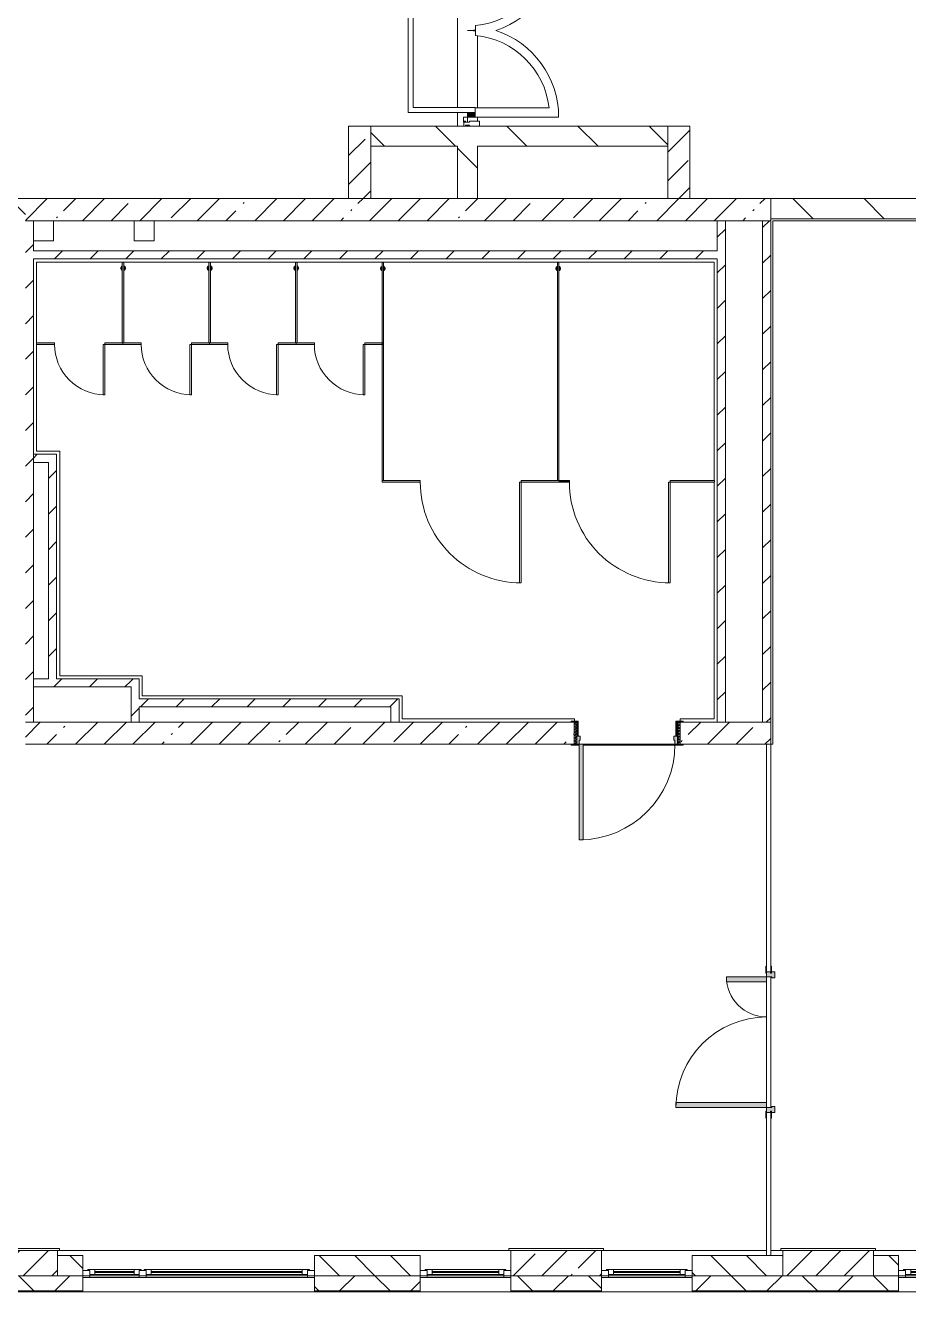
# Model space of a CAD drawing. Header units: millimetres. Extents: x 35524 to 235479, y -8553 to 29000.
# Drawn here: x 202679 to 211449, y -258 to 12321 of the extents above; entities that cross this region are included whole.
import ezdxf

# ---------------------------------------------------------------- set-up
doc = ezdxf.new("R2010")
doc.units = ezdxf.units.MM
for name, color, linetype, lineweight, true_color in [('A-DETL-GENF-4', 7, 'Continuous', 5, 0xaaaaaa), ('A-DETL-GENF-6', 7, 'Continuous', 5, 0xe2e2e2), ('A-DOOR-2', 7, 'Continuous', 5, 0xaaaaaa), ('A-DOOR-3', 7, 'Continuous', 5, 0xe2e2e2), ('A-DOOR-FRAM-2', 7, 'Continuous', 5, 0xe2e2e2), ('A-DOOR-FRAM-3', 7, 'Continuous', 5, 0xaaaaaa), ('A-FLOR-2', 7, 'Continuous', 5, 0xaaaaaa), ('A-GENM-3', 7, 'Continuous', 5, 0xe2ddcd)]:
    doc.layers.add(name, color=color, linetype=linetype, lineweight=lineweight, true_color=true_color)
for name, color, linetype, lineweight in [('A-DOOR-6', 7, 'Continuous', 5), ('A-GENM', 7, 'Continuous', 5), ('A-GLAZ-2', 7, 'Continuous', 5), ('A-GLAZ-CWMG-3', 7, 'Continuous', 5), ('A-WALL', 7, 'Continuous', 9), ('A-WALL-6', 7, 'Continuous', 5), ('I-WALL-24', 7, 'Continuous', 5), ('S-COLS-1', 7, 'Continuous', 5)]:
    doc.layers.add(name, color=color, linetype=linetype, lineweight=lineweight)
pattern_1 = [(45, (108468.84, 0), (-176.7767, 176.7767), [])]
pattern_2 = [(45, (108468.84, 0), (-285.1231, 285.1231), []), (45, (108753.96, 0), (-285.1231, 285.1231), [504.031, -100.806, 16.764, -84.042])]
pattern_3 = [(135, (108468.84, 0), (-353.5534, -353.5534), [])]

# ---------------------------------------------------------------- blocks, each defined once
blk = doc.blocks.new('BSC_Колонна _Прямоугольная - 250х900-23282983-3_4_2_птичка')
at = {"layer": 'S-COLS-1'}
h = blk.add_hatch(dxfattribs=at)
h.set_pattern_fill('FP_123', color=256, style=0, pattern_type=2)
h.set_pattern_definition([(45, (-99480, -25), (-285.1231, 285.1231), []), (45, (-99194.88, -25), (-285.1231, 285.1231), [504.031, -100.806, 16.764, -84.042])])
h.paths.add_polyline_path([(450, -125), (450, 125), (-450, 125), (-450, -125), (270, -125)])
for p, q in [((450, 125), (-450, 125)), ((-450, 125), (-450, -125)), ((450, -125), (450, 125)), ((-450, -125), (450, -125))]:
    blk.add_line(p, q, dxfattribs=at)
blk = doc.blocks.new('110_Дверь_СКБ_1Ст_Внутренняя1 - Д-7а_л__950x2100h_Туалет-V147-3_4_2_птичка')
at = {"layer": 'A-DOOR-2'}
h = blk.add_hatch(dxfattribs=at)
h.set_pattern_fill('FP_125', color=256, style=0, pattern_type=2)
h.set_pattern_definition([(135, (1776.41, 174.685), (-14.14214, -14.14214), []), (225, (1776.41, 174.685), (14.14214, -14.14214), [])])
h.paths.add_polyline_path([(537.5, 110), (512.5, 110), (512.5, -110), (537.5, -110)])
at = {"layer": 'A-DOOR-3'}
h = blk.add_hatch(color=256, dxfattribs=at)
h.paths.add_polyline_path([(487.5, 110), (487.5, 70), (477.5, 70), (477.5, 30), (512.5, 30), (512.5, 110)])
h.paths.add_polyline_path([(-462.5, 110), (-487.5, 110), (-487.5, 30), (-452.5, 30), (-452.5, 70), (-462.5, 70)])
at = {"layer": 'A-DOOR-FRAM-2'}
for points in [[(447.5, 1060), (447.5, 110), (487.5, 110), (487.5, 1060)], [(-542.5, 118), (-542.5, 110), (-472.5, 110), (-472.5, 118)], [(-472.5, 30), (-487.5, 30), (-487.5, -110), (-472.5, -110)], [(567.5, 118), (497.5, 118), (497.5, 110), (567.5, 110)], [(512.5, 30), (497.5, 30), (497.5, -110), (512.5, -110)], [(-542.5, -110), (-542.5, -118), (-472.5, -118), (-472.5, -110)], [(567.5, -110), (497.5, -110), (497.5, -118), (567.5, -118)]]:
    blk.add_hatch(color=256, dxfattribs=at).paths.add_polyline_path(points)
at = {"layer": 'A-DOOR-FRAM-3'}
h = blk.add_hatch(dxfattribs=at)
h.set_pattern_fill('FP_126', color=256, style=0, pattern_type=2)
h.set_pattern_definition([(45, (-346.384, 174.685), (-14.1421, 14.1421), []), (135, (-346.384, 174.685), (-14.1421, -14.1421), [])])
h.paths.add_polyline_path([(-487.5, 110), (-512.5, 110), (-512.5, -110), (-487.5, -110)])
at = {"layer": 'A-DOOR-2'}
for p, q in [((487.5, 1060), (447.5, 1060)), ((447.5, 1060), (447.5, 110)), ((487.5, 110), (487.5, 1060)), ((447.5, 110), (487.5, 110))]:
    blk.add_line(p, q, dxfattribs=at)
blk.add_arc((487.5, 110), 950, 90, 180, dxfattribs=at)
at = {"layer": 'A-DOOR-FRAM-3'}
for p, q in [((-472.5, 118), (-542.5, 118)), ((-542.5, 118), (-542.5, 110)), ((-542.5, 110), (-472.5, 110)), ((-487.5, 110), (-512.5, 110)), ((-512.5, 110), (-512.5, -110)), ((-462.5, 110), (-487.5, 110)), ((-487.5, 110), (-487.5, 30)), ((-487.5, -110), (-487.5, 110)), ((-472.5, 110), (-487.5, 110)), ((-487.5, 110), (-487.5, 109)), ((-487.5, 109), (-472.5, 109)), ((-487.5, 30), (-452.5, 30)), ((-472.5, 30), (-487.5, 30)), ((-487.5, 30), (-487.5, -110)), ((-472.5, 110), (-472.5, 118)), ((-472.5, 109), (-472.5, 110)), ((-472.5, -110), (-472.5, 30)), ((-462.5, 70), (-462.5, 110)), ((-452.5, 70), (-462.5, 70)), ((-452.5, 30), (-452.5, 70)), ((487.5, 70), (477.5, 70)), ((477.5, 70), (477.5, 30)), ((477.5, 30), (512.5, 30)), ((487.5, 110), (487.5, 70)), ((512.5, 110), (487.5, 110)), ((567.5, 118), (497.5, 118)), ((497.5, 118), (497.5, 110)), ((512.5, 110), (497.5, 110)), ((497.5, 110), (497.5, 109)), ((497.5, 110), (567.5, 110)), ((497.5, 109), (512.5, 109)), ((512.5, 30), (497.5, 30)), ((497.5, 30), (497.5, -110)), ((512.5, 30), (512.5, 110)), ((537.5, 110), (512.5, 110)), ((512.5, 110), (512.5, -110)), ((512.5, 109), (512.5, 110)), ((512.5, -110), (512.5, 30)), ((537.5, -110), (537.5, 110)), ((567.5, 110), (567.5, 118)), ((-472.5, -110), (-542.5, -110)), ((-542.5, -110), (-542.5, -118)), ((-542.5, -118), (-472.5, -118)), ((-512.5, -110), (-487.5, -110)), ((-487.5, -110), (-472.5, -110)), ((-472.5, -118), (-472.5, -110)), ((497.5, -110), (512.5, -110)), ((567.5, -110), (497.5, -110)), ((497.5, -110), (497.5, -118)), ((497.5, -118), (567.5, -118)), ((512.5, -110), (537.5, -110)), ((567.5, -118), (567.5, -110))]:
    blk.add_line(p, q, dxfattribs=at)
blk = doc.blocks.new('BSC_Колонна _Прямоугольная - 250х900-V149-3_4_2_птичка')
at = {"layer": 'S-COLS-1'}
h = blk.add_hatch(dxfattribs=at)
h.set_pattern_fill('FP_127', color=256, style=0, pattern_type=2)
h.set_pattern_definition([(45, (-94080, -25), (-285.1231, 285.1231), []), (45, (-93794.88, -25), (-285.1231, 285.1231), [504.031, -100.806, 16.764, -84.042])])
h.paths.add_polyline_path([(450, -125), (450, 125), (-450, 125), (-450, -125), (77, -125)])
for p, q in [((450, 125), (-450, 125)), ((-450, 125), (-450, -125)), ((450, -125), (450, 125)), ((-450, -125), (450, -125))]:
    blk.add_line(p, q, dxfattribs=at)
blk = doc.blocks.new('BSC_Колонна _Прямоугольная - 250х900-V150-3_4_2_птичка')
at = {"layer": 'S-COLS-1'}
h = blk.add_hatch(dxfattribs=at)
h.set_pattern_fill('FP_128', color=256, style=0, pattern_type=2)
h.set_pattern_definition([(45, (-102180, -25), (-285.1231, 285.1231), []), (45, (-101894.88, -25), (-285.1231, 285.1231), [504.031, -100.806, 16.764, -84.042])])
h.paths.add_polyline_path([(450, -125), (450, 125), (-450, 125), (-450, -125), (367, -125)])
for p, q in [((450, 125), (-450, 125)), ((-450, 125), (-450, -125)), ((450, -125), (450, 125)), ((-450, -125), (450, -125))]:
    blk.add_line(p, q, dxfattribs=at)
blk = doc.blocks.new('120_Окно_СКБ_2Ст_Фрамуга сверху - 120_Окно_СКБ_2Ст_2300х2500_h_ ДОО-19727959-3_4_2_птичка')
at = {"layer": 'A-GLAZ-2'}
for p, q in [((-1150, -127), (-1150, -57)), ((-1150, -57), (-1080, -57)), ((1150, -57), (-1150, -57)), ((-1080, -57), (-1080, -127)), ((-1080, -57), (1080, -57)), ((520, -87), (-1080, -87)), ((-1080, -87), (-1080, -127)), ((-1030, -137), (-1030, -87)), ((-1030, -107), (470, -107)), ((470, -117), (-1030, -117)), ((470, -137), (470, -87)), ((520, -127), (520, -57)), ((520, -57), (590, -57)), ((520, -127), (520, -87)), ((590, -57), (590, -127)), ((1080, -87), (590, -87)), ((590, -87), (590, -127)), ((640, -137), (640, -87)), ((640, -107), (1030, -107)), ((1030, -117), (640, -117)), ((1030, -137), (1030, -87)), ((1080, -127), (1080, -57)), ((1080, -57), (1150, -57)), ((1080, -127), (1080, -87)), ((1150, -57), (1150, -127)), ((-1080, -127), (-1150, -127)), ((-1150, -127), (-1100, -127)), ((-1080, -127), (-1100, -127)), ((-1100, -127), (-1100, -137)), ((-1100, -137), (540, -137)), ((540, -137), (-1100, -137)), ((590, -127), (520, -127)), ((540, -127), (520, -127)), ((540, -127), (570, -127)), ((540, -127), (570, -127)), ((540, -137), (540, -127)), ((590, -127), (570, -127)), ((570, -127), (570, -137)), ((570, -137), (1100, -137)), ((1100, -137), (570, -137)), ((1150, -127), (1080, -127)), ((1100, -127), (1080, -127)), ((1100, -127), (1150, -127)), ((1100, -137), (1100, -127))]:
    blk.add_line(p, q, dxfattribs=at)
blk = doc.blocks.new('120_Окно_СКБ_1Ст - 120_Окно_СКБ_1Ст 900х2500_h_ с форточкой-V152-3_4_2_птичка')
at = {"layer": 'A-GLAZ-2'}
for p, q in [((-450, -127), (-450, -57)), ((-450, -57), (-380, -57)), ((450, -57), (-450, -57)), ((-380, -57), (-380, -127)), ((380, -87), (-380, -87)), ((-380, -87), (-380, -127)), ((-330, -137), (-330, -87)), ((-330, -107), (330, -107)), ((330, -117), (-330, -117)), ((330, -137), (330, -87)), ((380, -127), (380, -57)), ((380, -57), (450, -57)), ((380, -127), (380, -87)), ((450, -57), (450, -127)), ((-380, -127), (-450, -127)), ((-450, -127), (-400, -127)), ((-380, -127), (-400, -127)), ((-400, -127), (-400, -137)), ((-400, -137), (400, -137)), ((400, -137), (-400, -137)), ((450, -127), (380, -127)), ((400, -127), (380, -127)), ((400, -127), (450, -127)), ((400, -137), (400, -127))]:
    blk.add_line(p, q, dxfattribs=at)
blk = doc.blocks.new('120_Окно_СКБ_1Ст - 120_Окно_СКБ_1Ст 900х2500_h_ с форточкой-22876038-3_4_2_птичка')
at = {"layer": 'A-GLAZ-2'}
for p, q in [((-450, -127), (-450, -57)), ((-450, -57), (-380, -57)), ((450, -57), (-450, -57)), ((-380, -57), (-380, -127)), ((380, -87), (-380, -87)), ((-380, -87), (-380, -127)), ((-330, -137), (-330, -87)), ((-330, -107), (330, -107)), ((330, -117), (-330, -117)), ((330, -137), (330, -87)), ((380, -127), (380, -57)), ((380, -57), (450, -57)), ((380, -127), (380, -87)), ((450, -57), (450, -127)), ((-380, -127), (-450, -127)), ((-450, -127), (-400, -127)), ((-380, -127), (-400, -127)), ((-400, -127), (-400, -137)), ((-400, -137), (400, -137)), ((400, -137), (-400, -137)), ((450, -127), (380, -127)), ((400, -127), (380, -127)), ((400, -127), (450, -127)), ((400, -137), (400, -127))]:
    blk.add_line(p, q, dxfattribs=at)
blk = doc.blocks.new('131_Сантехническая перегородка 7 - СП-1-V258-3_4_2_птичка')
at = {"layer": 'A-GENM-3'}
blk.add_hatch(color=256, dxfattribs=at).paths.add_polyline_path([(2166, 8), (-4, 8), (-4, -8), (2166, -8)])
at = {"layer": 'A-GENM'}
for p, q in [((2166, 8), (-4, 8)), ((-4, 8), (-4, -8)), ((2166, -8), (2166, 8)), ((-4, -8), (2166, -8))]:
    blk.add_line(p, q, dxfattribs=at)
at = {"layer": 'A-GENM', "flags": 128}
for points in [[(71, 8), (71, 9), (71, 9), (70, 9), (70, 10), (70, 10), (69, 11), (69, 11), (68, 12), (68, 12), (67, 12), (67, 13), (66, 13), (66, 13), (65, 14), (65, 14), (64, 14), (64, 14), (63, 14), (62, 15), (62, 15), (61, 15), (61, 15), (60, 15), (59, 15), (59, 15), (58, 15), (58, 15), (57, 15), (56, 15), (56, 15), (55, 15), (55, 15), (54, 14), (54, 14), (53, 14), (52, 14), (52, 13), (51, 13), (51, 13), (50, 13), (50, 12), (49, 12), (49, 11), (48, 11), (48, 11), (48, 10), (47, 10), (47, 9), (46, 9), (46, 8), (46, 8)], [(46, -8), (46, -9), (47, -9), (47, -9), (47, -10), (48, -10), (48, -11), (49, -11), (49, -12), (50, -12), (50, -12), (51, -13), (51, -13), (52, -13), (52, -14), (53, -14), (53, -14), (54, -14), (54, -14), (55, -15), (56, -15), (56, -15), (57, -15), (57, -15), (58, -15), (59, -15), (59, -15), (60, -15), (60, -15), (61, -15), (62, -15), (62, -15), (63, -15), (63, -14), (64, -14), (64, -14), (65, -14), (66, -13), (66, -13), (67, -13), (67, -13), (68, -12), (68, -12), (69, -11), (69, -11), (69, -11), (70, -10), (70, -10), (71, -9), (71, -9), (71, -8), (71, -8)]]:
    blk.add_lwpolyline(points, dxfattribs=at)
at = {"layer": 'A-GENM'}
for radius, start, end in [(24.6, 19.9113, 160.0887), (17.6, 45, 135), (17.6, 45, 135), (15.1, 45, 135), (24.6, 199.9113, 340.0887), (17.6, 225, 315), (17.6, 225, 315), (15.1, 225, 315)]:
    blk.add_arc((59, 0), radius, start, end, dxfattribs=at)
blk = doc.blocks.new('131_Сантехническая перегородка 6 - СП-1-V259-3_4_2_птичка')
at = {"layer": 'A-GENM-3'}
blk.add_hatch(color=256, dxfattribs=at).paths.add_polyline_path([(800, 8), (0, 8), (0, -8), (800, -8)])
at = {"layer": 'A-GENM'}
for p, q in [((800, 8), (0, 8)), ((0, 8), (0, -8)), ((800, -8), (800, 8)), ((0, -8), (800, -8))]:
    blk.add_line(p, q, dxfattribs=at)
at = {"layer": 'A-GENM', "flags": 128}
for points in [[(71, 8), (71, 9), (71, 9), (70, 9), (70, 10), (70, 10), (69, 11), (69, 11), (68, 12), (68, 12), (67, 12), (67, 13), (66, 13), (66, 13), (65, 14), (65, 14), (64, 14), (64, 14), (63, 14), (62, 15), (62, 15), (61, 15), (61, 15), (60, 15), (59, 15), (59, 15), (58, 15), (58, 15), (57, 15), (56, 15), (56, 15), (55, 15), (55, 15), (54, 14), (54, 14), (53, 14), (52, 14), (52, 13), (51, 13), (51, 13), (50, 13), (50, 12), (49, 12), (49, 11), (48, 11), (48, 11), (48, 10), (47, 10), (47, 9), (46, 9), (46, 8), (46, 8)], [(46, -8), (46, -9), (47, -9), (47, -9), (47, -10), (48, -10), (48, -11), (49, -11), (49, -12), (50, -12), (50, -12), (51, -13), (51, -13), (52, -13), (52, -14), (53, -14), (53, -14), (54, -14), (54, -14), (55, -15), (56, -15), (56, -15), (57, -15), (57, -15), (58, -15), (59, -15), (59, -15), (60, -15), (60, -15), (61, -15), (62, -15), (62, -15), (63, -15), (63, -14), (64, -14), (64, -14), (65, -14), (66, -13), (66, -13), (67, -13), (67, -13), (68, -12), (68, -12), (69, -11), (69, -11), (69, -11), (70, -10), (70, -10), (71, -9), (71, -9), (71, -8), (71, -8)]]:
    blk.add_lwpolyline(points, dxfattribs=at)
at = {"layer": 'A-GENM'}
for radius, start, end in [(24.6, 19.9113, 160.0887), (17.6, 45, 135), (17.6, 45, 135), (15.1, 45, 135), (24.6, 199.9113, 340.0887), (17.6, 225, 315), (17.6, 225, 315), (15.1, 225, 315)]:
    blk.add_arc((59, 0), radius, start, end, dxfattribs=at)
blk = doc.blocks.new('131_Сантехническая перегородка_Дверь МГН - СД-1-V260-3_4_2_птичка')
at = {"layer": 'A-GENM-3'}
for points in [[(-370, 8), (-370, -8), (10, -8), (10, 8)], [(1010, 8), (1010, -8), (1390, -8), (1390, 8), (1256, 8)]]:
    blk.add_hatch(color=256, dxfattribs=at).paths.add_polyline_path(points)
at = {"layer": 'A-DOOR-6'}
for p, q in [((10, 1008), (26, 1008)), ((10, 8), (10, 1008)), ((26, 8), (26, 1008)), ((10, 8), (26, 8))]:
    blk.add_line(p, q, dxfattribs=at)
blk.add_arc((10, 8), 1000, 360, 90, dxfattribs=at)
at = {"layer": 'A-GENM'}
for p, q in [((10, 8), (-370, 8)), ((-370, 8), (-370, -8)), ((10, -8), (10, 8)), ((1390, 8), (1010, 8)), ((1010, 8), (1010, -8)), ((1390, -8), (1390, 8)), ((-370, -8), (10, -8)), ((1010, -8), (1390, -8))]:
    blk.add_line(p, q, dxfattribs=at)
blk = doc.blocks.new('131_Сантехническая перегородка_Дверь 5 - СД-1-V261-3_4_2_птичка')
at = {"layer": 'A-GENM-3'}
for points in [[(70, 8), (70, -8), (250, -8), (250, 8)], [(750, 8), (750, -8), (930, -8), (930, 8)]]:
    blk.add_hatch(color=256, dxfattribs=at).paths.add_polyline_path(points)
at = {"layer": 'A-DOOR-6'}
for p, q in [((266, 508), (250, 508)), ((250, 8), (250, 508)), ((266, 8), (266, 508)), ((266, 8), (250, 8))]:
    blk.add_line(p, q, dxfattribs=at)
blk.add_arc((250, 8), 500, 360, 90, dxfattribs=at)
at = {"layer": 'A-GENM'}
for p, q in [((250, 8), (70, 8)), ((70, 8), (70, -8)), ((250, -8), (250, 8)), ((930, 8), (750, 8)), ((750, 8), (750, -8)), ((930, -8), (930, 8)), ((70, -8), (250, -8)), ((750, -8), (930, -8))]:
    blk.add_line(p, q, dxfattribs=at)
blk = doc.blocks.new('131_Сантехническая перегородка_Дверь МГН 2 - СД-1-V262-3_4_2_птичка')
at = {"layer": 'A-GENM-3'}
for points in [[(-430, 8), (-430, -8), (10, -8), (10, 8)], [(1010, 8), (1010, -8), (1110, -8), (1110, 8)]]:
    blk.add_hatch(color=256, dxfattribs=at).paths.add_polyline_path(points)
at = {"layer": 'A-DOOR-6'}
for p, q in [((10, 1008), (26, 1008)), ((10, 8), (10, 1008)), ((26, 8), (26, 1008)), ((10, 8), (26, 8))]:
    blk.add_line(p, q, dxfattribs=at)
blk.add_arc((10, 8), 1000, 360, 90, dxfattribs=at)
at = {"layer": 'A-GENM'}
for p, q in [((10, 8), (-430, 8)), ((-430, 8), (-430, -8)), ((10, -8), (10, 8)), ((1110, 8), (1010, 8)), ((1010, 8), (1010, -8)), ((1110, -8), (1110, 8)), ((-430, -8), (10, -8)), ((1010, -8), (1110, -8))]:
    blk.add_line(p, q, dxfattribs=at)
blk = doc.blocks.new('Дверь_Витражная_остекление_ - ВВ-7 остекление-32356329-3_4_2_птичка')
at = {"layer": 'A-DETL-GENF-6'}
blk.add_hatch(color=256, dxfattribs=at).paths.add_polyline_path([(-860, -20), (-860, -96), (-815, -96), (-815, -20)])
h = blk.add_hatch(color=256, dxfattribs=at)
h.paths.add_polyline_path([(865, -100), (900, -100), (900, -40), (910, -40), (910, -20), (865, -20), (865, -40)])
h.paths.add_polyline_path([(900, -880), (910, -880), (910, -140), (900, -140), (900, -833)])
at = {"layer": 'A-DETL-GENF-4'}
for p, q in [((-815, -20), (-860, -20)), ((-860, -96), (-860, -20)), ((-815, -20), (-860, -20)), ((-860, -20), (-860, -96)), ((865, -100), (865, -20)), ((865, -20), (865, -100)), ((910, -880), (910, -140)), ((910, -880), (910, -140)), ((910, -800), (900, -800)), ((910, -880), (900, -880)), ((900, -880), (910, -880))]:
    blk.add_line(p, q, dxfattribs=at)
at = {"layer": 'A-DOOR-2'}
for p, q in [((-910, 20), (-860, 20)), ((-910, -20), (-910, 20)), ((-860, 20), (-860, -20)), ((860, 20), (910, 20)), ((860, -20), (860, 20)), ((910, 20), (910, -20)), ((-860, -20), (-910, -20)), ((-860, -96), (-860, -20)), ((910, -20), (860, -20))]:
    blk.add_line(p, q, dxfattribs=at)
for centre, start, end in [((-860, -20), 354.5815, 0), ((860, -20), 180, 185.4185)]:
    blk.add_arc(centre, 860, start, end, dxfattribs=at)
blk = doc.blocks.new('Прямоугольный импост - Импост структурный с накладкой - 160мм Темный-32310142-3_4_2_птичка')
at = {"layer": 'A-GLAZ-CWMG-3'}
for p, q in [((-50, 0), (-50, 17)), ((-50, 17), (0, 17)), ((-40, 0), (-50, 0)), ((-40, -40), (-40, 0)), ((0, 0), (-10, 0)), ((-10, 0), (-10, -40)), ((0, 17), (0, 0)), ((-50, -140), (-50, -40)), ((-50, -40), (-40, -40)), ((-10, -40), (0, -40)), ((0, -40), (0, -140)), ((0, -140), (-50, -140))]:
    blk.add_line(p, q, dxfattribs=at)
blk = doc.blocks.new('110_Дверь_СКБ_2Ст - Д-5_п__в составе перегородки _не входит в спец__-32680317-3_4_2_птичка')
at = {"layer": 'A-DOOR-3'}
h = blk.add_hatch(color=256, dxfattribs=at)
h.paths.add_polyline_path([(712, -20), (712, 60), (652, 60), (652, 30), (662, 30), (662, -20)])
h.paths.add_polyline_path([(-628, 60), (-688, 60), (-688, -20), (-638, -20), (-638, 30), (-628, 30)])
for points in [[(-588, -420), (-588, -20), (-638, -20), (-638, -420)], [(662, -920), (662, -20), (612, -20), (612, -920)]]:
    blk.add_hatch(color=256, dxfattribs=at).paths.add_polyline_path(points)
at = {"layer": 'A-DOOR-FRAM-2'}
for points in [[(-673, 28), (-743, 28), (-743, 20), (-673, 20)], [(767, 28), (697, 28), (697, 20), (767, 20)], [(-673, -20), (-743, -20), (-743, -28), (-673, -28)], [(767, -20), (697, -20), (697, -28), (767, -28)]]:
    blk.add_hatch(color=256, dxfattribs=at).paths.add_polyline_path(points)
at = {"layer": 'A-DOOR-2'}
for p, q in [((-638, -20), (-588, -20)), ((-638, -420), (-638, -20)), ((-588, -20), (-588, -420)), ((612, -20), (662, -20)), ((612, -920), (612, -20)), ((662, -20), (662, -920)), ((-588, -420), (-638, -420)), ((662, -920), (612, -920))]:
    blk.add_line(p, q, dxfattribs=at)
for centre, radius, start, end in [((-638, -20), 400, 270, 0), ((662, -20), 900, 180, 270)]:
    blk.add_arc(centre, radius, start, end, dxfattribs=at)
at = {"layer": 'A-DOOR-FRAM-3'}
for p, q in [((-743, 28), (-673, 28)), ((-743, 20), (-743, 28)), ((-673, 20), (-743, 20)), ((-688, 60), (-628, 60)), ((-688, -20), (-688, 60)), ((-688, 20), (-673, 20)), ((-688, 19), (-688, 20)), ((-673, 19), (-688, 19)), ((-673, 28), (-673, 20)), ((-673, 20), (-673, 19)), ((-638, 30), (-638, -20)), ((-628, 30), (-638, 30)), ((-628, 60), (-628, 30)), ((652, 60), (712, 60)), ((652, 30), (652, 60)), ((662, 30), (652, 30)), ((662, -20), (662, 30)), ((697, 20), (697, 28)), ((697, 28), (767, 28)), ((697, 19), (697, 20)), ((697, 20), (712, 20)), ((767, 20), (697, 20)), ((712, 19), (697, 19)), ((712, 60), (712, -20)), ((712, 20), (712, 19)), ((767, 28), (767, 20)), ((-743, -20), (-673, -20)), ((-743, -28), (-743, -20)), ((-673, -28), (-743, -28)), ((-638, -20), (-688, -20)), ((-673, -20), (-673, -28)), ((712, -20), (662, -20)), ((697, -28), (697, -20)), ((697, -20), (767, -20)), ((767, -28), (697, -28)), ((767, -20), (767, -28))]:
    blk.add_line(p, q, dxfattribs=at)

msp = doc.modelspace()

# ---------------------------------------------------------------- hatches: boundary and pattern name
at = {"layer": 'A-WALL-6'}
h = msp.add_hatch(dxfattribs=at)
h.set_pattern_fill('FP_100', color=256, style=0, pattern_type=2)
h.set_pattern_definition([(135, (108468.84, 0), (-176.7767, -176.7767), [])])
h.paths.add_polyline_path([(229598.8, -100), (229898.8, -100), (229898.8, 100), (229598.8, 100)])
h.paths.add_polyline_path([(220098.8, -100), (220098.8, 100), (219198.8, 100), (219198.8, -100), (219405.6, -100)])
h.paths.add_polyline_path([(217541.2, -100), (218298.8, -100), (218298.8, 100), (217398.8, 100), (217398.8, -100)])
h.paths.add_polyline_path([(227798.8, -100), (227795.4, 100), (227298.8, 100), (227298.8, -100), (227795.4, -100)])
h.paths.add_polyline_path([(221898.8, -100), (222148.8, -100), (222148.8, 100), (221898.8, 100)])
h.paths.add_polyline_path([(224448.8, -100), (225498.8, -100), (225498.8, 100), (224448.8, 100)])
h.paths.add_polyline_path([(211098.8, -100), (211348.8, -100), (211348.8, 100), (211098.8, 100)])
h.paths.add_polyline_path([(213648.8, -100), (214698.8, -100), (214698.8, 100), (213648.8, 100)])
h.paths.add_polyline_path([(210198.8, -100), (210198.8, 100), (209298.8, 100), (209298.8, -100), (210083.5, -100)])
h.paths.add_polyline_path([(202998.8, -100), (203248.8, -100), (203248.8, 100), (202998.8, 100), (202998.8, 56.5)])
h.paths.add_polyline_path([(205548.8, -100), (206598.8, -100), (206598.8, 100), (205548.8, 100)])
h.paths.add_polyline_path([(200398.8, -100), (201198.8, -100), (201198.8, 100), (200398.8, 100)])
h = msp.add_hatch(dxfattribs=at)
h.set_pattern_fill('FP_102', color=256, style=0, pattern_type=2)
h.set_pattern_definition([(45, (108468.84, 0), (-353.5534, 353.5534), []), (135, (108468.84, 0), (-353.5534, -353.5534), [])])
h.paths.add_polyline_path([(232456.4, -250), (233548.8, -250), (233548.8, -100), (232198.8, -100), (232198.8, -250)])
h.paths.add_polyline_path([(228727.6, -250), (229898.8, -250), (229898.8, -100), (228698.8, -100), (228698.8, -250)])
h.paths.add_polyline_path([(218298.8, -250), (218298.8, -100), (217398.8, -100), (217398.8, -250), (217541.2, -250)])
h.paths.add_polyline_path([(216498.8, -250), (216498.8, -100), (215598.8, -100), (215598.8, -250), (215676.8, -250)])
h.paths.add_polyline_path([(219198.8, -250), (220098.8, -250), (220098.8, -100), (219198.8, -100)])
h.paths.add_polyline_path([(227798.8, -250), (227795.4, -100), (226398.8, -100), (226398.8, -250), (227795.4, -250)])
h.paths.add_polyline_path([(220998.8, -250), (222148.8, -250), (222148.8, -100), (220998.8, -100)])
h.paths.add_polyline_path([(224448.8, -250), (225498.8, -250), (225498.8, -100), (224448.8, -100)])
h.paths.add_polyline_path([(208398.8, -250), (208398.8, -100), (207498.8, -100), (207498.8, -250), (208219.1, -250)])
h.paths.add_polyline_path([(213812.3, -250), (214698.8, -250), (214698.8, -100), (213648.8, -100), (213648.8, -250)])
h.paths.add_polyline_path([(202998.8, -250), (203248.8, -250), (203248.8, -100), (202098.8, -100), (202098.8, -250), (202625.9, -250)])
h.paths.add_polyline_path([(209298.8, -250), (211348.8, -250), (211348.8, -100), (209298.8, -100)])
h.paths.add_polyline_path([(206598.8, -250), (206598.8, -100), (205548.8, -100), (205548.8, -250), (206354.7, -250)])
h.paths.add_polyline_path([(200761.5, -250), (201198.8, -250), (201198.8, -100), (200398.8, -100), (200398.8, -250)])
h.paths.add_polyline_path([(199498.8, -250), (199498.8, -100), (197678.8, -100), (197678.8, -250), (199363.2, -250)])
at = {"layer": 'I-WALL-24'}
h = msp.add_hatch(dxfattribs=at)
h.set_pattern_fill('FP_101', color=256, style=0, pattern_type=2)
h.set_pattern_definition(pattern_3)
h.paths.add_polyline_path([(206968.8, 10600), (207168.8, 10600), (207168.8, 11320), (206968.8, 11320), (206968.8, 11120)])
h.paths.add_polyline_path([(206968.8, 13220), (207168.8, 13220), (207168.8, 13400), (206968.8, 13400)])
h = msp.add_hatch(dxfattribs=at)
h.set_pattern_fill('FP_98', color=256, style=0, pattern_type=2)
h.set_pattern_definition(pattern_2)
h.paths.add_polyline_path([(206107.8, 10600), (206107.8, 11320), (205887.8, 11320), (205887.8, 10600)])
h = msp.add_hatch(dxfattribs=at)
h.set_pattern_fill('FP_101', color=256, style=0, pattern_type=2)
h.set_pattern_definition(pattern_3)
h.paths.add_polyline_path([(206968.8, 11120), (206968.8, 11320), (206107.8, 11320), (206107.8, 11120), (206354.7, 11120)])
h = msp.add_hatch(dxfattribs=at)
h.set_pattern_fill('FP_101', color=256, style=0, pattern_type=2)
h.set_pattern_definition(pattern_3)
h.paths.add_polyline_path([(209057.8, 11120), (209057.8, 11320), (207168.8, 11320), (207168.8, 11120), (208219.1, 11120)])
h = msp.add_hatch(dxfattribs=at)
h.set_pattern_fill('FP_98', color=256, style=0, pattern_type=2)
h.set_pattern_definition(pattern_2)
h.paths.add_polyline_path([(209277.8, 10600), (209277.8, 11320), (209057.8, 11320), (209057.8, 10600)])
h = msp.add_hatch(dxfattribs=at)
h.set_pattern_fill('FP_101', color=256, style=0, pattern_type=2)
h.set_pattern_definition(pattern_3)
h.paths.add_polyline_path([(213812.3, 10400), (215598.8, 10400), (215598.8, 10600), (213563.8, 10600), (213563.8, 10400), (213593.8, 10400)])
h.paths.add_polyline_path([(210083.5, 10400), (212113.8, 10400), (212113.8, 10600), (210078.8, 10600), (210078.8, 10400)])
h.paths.add_polyline_path([(198453.8, 10400), (198453.8, 10600), (198078.8, 10600), (198078.8, 10400), (198398.8, 10400)])
h.paths.add_polyline_path([(200418.8, 10400), (200978.8, 10400), (200978.8, 10600), (199853.8, 10600), (199853.8, 10400), (199908.8, 10400)])
h.paths.add_polyline_path([(202625.9, 10400), (202678.8, 10400), (202678.8, 10600), (201928.8, 10600), (201928.8, 10400), (201958.8, 10400)])
h = msp.add_hatch(dxfattribs=at)
h.set_pattern_fill('FP_98', color=256, style=0, pattern_type=2)
h.set_pattern_definition(pattern_2)
h.paths.add_polyline_path([(210078.8, 10380), (210078.8, 10600), (202678.8, 10600), (202678.8, 10380), (208219.1, 10380)])
h = msp.add_hatch(dxfattribs=at)
h.set_pattern_fill('FP_103', color=256, style=0, pattern_type=2)
h.set_pattern_definition(pattern_1)
h.paths.add_polyline_path([(202758.8, 5400), (202758.8, 10380), (202678.8, 10380), (202678.8, 5400)])
h = msp.add_hatch(dxfattribs=at)
h.set_pattern_fill('FP_103', color=256, style=0, pattern_type=2)
h.set_pattern_definition(pattern_1)
h.paths.add_polyline_path([(209548.8, 5400), (209628.8, 5400), (209628.8, 10380), (209548.8, 10380), (209548.8, 6593.4)])
h = msp.add_hatch(dxfattribs=at)
h.set_pattern_fill('FP_103', color=256, style=0, pattern_type=2)
h.set_pattern_definition(pattern_1)
h.paths.add_polyline_path([(210078.8, 5400), (210078.8, 10380), (209998.8, 10380), (209998.8, 5400)])
h = msp.add_hatch(dxfattribs=at)
h.set_pattern_fill('FP_103', color=256, style=0, pattern_type=2)
h.set_pattern_definition(pattern_1)
h.paths.add_polyline_path([(202758.8, 10000), (209548.8, 10000), (209548.8, 10080), (202758.8, 10080), (202758.8, 10064.1)])
h = msp.add_hatch(dxfattribs=at)
h.set_pattern_fill('FP_103', color=256, style=0, pattern_type=2)
h.set_pattern_definition(pattern_1)
h.paths.add_polyline_path([(202908.8, 7980), (202988.8, 7980), (202988.8, 8060), (202758.8, 8060), (202758.8, 7980)])
h = msp.add_hatch(dxfattribs=at)
h.set_pattern_fill('FP_103', color=256, style=0, pattern_type=2)
h.set_pattern_definition(pattern_1)
h.paths.add_polyline_path([(202988.8, 5830), (202988.8, 7980), (202908.8, 7980), (202908.8, 5830)])
h = msp.add_hatch(dxfattribs=at)
h.set_pattern_fill('FP_103', color=256, style=0, pattern_type=2)
h.set_pattern_definition(pattern_1)
h.paths.add_polyline_path([(200498.8, 6620), (200928.8, 6620), (200928.8, 6700), (200498.8, 6700)])
h.paths.add_polyline_path([(202625.9, 6620), (202678.8, 6620), (202678.8, 6700), (201878.8, 6700), (201878.8, 6620), (201908.8, 6620)])
h = msp.add_hatch(dxfattribs=at)
h.set_pattern_fill('FP_103', color=256, style=0, pattern_type=2)
h.set_pattern_definition(pattern_1)
h.paths.add_polyline_path([(203728.8, 5750), (203728.8, 5830), (202758.8, 5830), (202758.8, 5750)])
h = msp.add_hatch(dxfattribs=at)
h.set_pattern_fill('FP_103', color=256, style=0, pattern_type=2)
h.set_pattern_definition(pattern_1)
h.paths.add_polyline_path([(203728.8, 5400), (203808.8, 5400), (203808.8, 5830), (203728.8, 5830), (203728.8, 5750)])
h = msp.add_hatch(dxfattribs=at)
h.set_pattern_fill('FP_103', color=256, style=0, pattern_type=2)
h.set_pattern_definition(pattern_1)
h.paths.add_polyline_path([(206308.8, 5550), (206308.8, 5630), (203808.8, 5630), (203808.8, 5550), (204490.3, 5550)])
h = msp.add_hatch(dxfattribs=at)
h.set_pattern_fill('FP_103', color=256, style=0, pattern_type=2)
h.set_pattern_definition(pattern_1)
h.paths.add_polyline_path([(206354.7, 5400), (206388.8, 5400), (206388.8, 5630), (206308.8, 5630), (206308.8, 5400)])
h = msp.add_hatch(dxfattribs=at)
h.set_pattern_fill('FP_98', color=256, style=0, pattern_type=2)
h.set_pattern_definition(pattern_2)
h.paths.add_polyline_path([(210078.8, 5180), (210078.8, 5400), (209178.8, 5400), (209178.8, 5180), (210038.8, 5180)])
h.paths.add_polyline_path([(206354.7, 5180), (208128.8, 5180), (208128.8, 5400), (202678.8, 5400), (202678.8, 5180), (204490.3, 5180)])

# ---------------------------------------------------------------- linework, layer by layer
at = {"layer": 'A-FLOR-2'}
for p, q in [((206478.8, 13130), (206478.8, 11455)), ((206528.8, 11505), (206528.8, 13080)), ((207148.8, 12318.9), (207148.8, 12221.1)), ((206478.8, 11455), (207144.8, 11455)), ((207144.8, 11505), (206528.8, 11505)), ((207144.8, 11410), (207144.8, 11505)), ((207878.9, 11500), (207144.8, 11500)), ((207144.8, 11410), (207973.8, 11410)), ((202958.8, 10380), (202958.8, 10180)), ((203758.8, 10180), (203758.8, 10380)), ((203958.8, 10380), (203958.8, 10180)), ((212113.8, 10380), (210099.8, 10380)), ((210099.8, 10380), (210099.8, 5180)), ((202958.8, 10180), (202758.8, 10180)), ((203958.8, 10180), (203758.8, 10180)), ((206220.3, 9969), (202789.8, 9969)), ((202789.8, 9969), (202789.8, 9168)), ((207960.8, 9969), (206236.3, 9969)), ((209517.8, 9969), (207976.8, 9969)), ((209517.8, 7799), (209517.8, 9969)), ((202789.8, 9152), (202789.8, 8091)), ((202789.8, 8091), (203019.8, 8091)), ((203019.8, 8091), (203019.8, 5861)), ((209517.8, 5431), (209517.8, 7783)), ((203019.8, 5861), (203839.8, 5861)), ((203839.8, 5861), (203839.8, 5661)), ((203839.8, 5661), (206419.8, 5661)), ((206419.8, 5661), (206419.8, 5431)), ((206419.8, 5431), (208129.8, 5431)), ((208129.8, 5431), (208129.8, 5408)), ((209179.8, 5408), (209179.8, 5431)), ((209179.8, 5431), (209517.8, 5431)), ((208129.8, 5171), (208178.8, 5171)), ((209128.8, 5180), (208219.1, 5180)), ((208219.1, 5171), (209179.8, 5171)), ((210099.8, 5180), (210083.5, 5180)), ((202078.3, 170), (203018.3, 170)), ((203018.3, 170), (203018.3, 150)), ((207478.3, 150), (207478.3, 170)), ((207478.3, 170), (208418.3, 170)), ((208418.3, 170), (208418.3, 150)), ((210178.8, 150), (210178.8, 170)), ((210178.8, 170), (211118.8, 170)), ((211118.8, 170), (211118.8, 150))]:
    msp.add_line(p, q, dxfattribs=at)
for centre, radius, start, end in [((207068.8, 13130), 905, 288.14412, 2.53324), ((207068.8, 13130), 815, 275.6332, 356.48271), ((207068.8, 11410), 815, 6.34007, 84.3668), ((207068.8, 11410), 905, 360, 71.85588)]:
    msp.add_arc(centre, radius, start, end, dxfattribs=at)
at = {"layer": 'A-WALL'}
for p, q in [((206107.8, 11320), (206107.8, 11120)), ((209057.8, 11120), (209057.8, 11320)), ((207168.8, 10600), (206968.8, 10600)), ((210078.8, 10400), (210078.8, 10600)), ((202678.8, 5400), (202758.8, 5400)), ((209548.8, 5400), (209628.8, 5400)), ((209998.8, 5400), (210078.8, 5400)), ((210078.8, 5180), (210038.8, 5180)), ((210038.8, 100), (210078.8, 100)), ((202998.8, -100), (203248.8, -100)), ((203248.8, -100), (202998.8, -100)), ((205548.8, -100), (206598.8, -100)), ((206598.8, -100), (205548.8, -100)), ((209298.8, -100), (210198.8, -100)), ((210198.8, -100), (209298.8, -100)), ((211098.8, -100), (211348.8, -100)), ((211348.8, -100), (211098.8, -100)), ((202098.8, -250), (203248.8, -250)), ((205548.8, -250), (206598.8, -250)), ((207498.8, -250), (208398.8, -250)), ((209298.8, -250), (211348.8, -250)), ((202098.8, -253), (203248.8, -253)), ((205548.8, -253), (206598.8, -253)), ((207498.8, -253), (208398.8, -253)), ((209298.8, -253), (211348.8, -253))]:
    msp.add_line(p, q, dxfattribs=at)
at = {"layer": 'A-WALL-6'}
for p, q in [((203248.8, 100), (202998.8, 100)), ((203248.8, -258), (203248.8, 100)), ((206598.8, 100), (205548.8, 100)), ((205548.8, 100), (205548.8, -258)), ((206598.8, -258), (206598.8, 100)), ((210038.8, 100), (209298.8, 100)), ((209298.8, 100), (209298.8, -258)), ((210198.8, 100), (210078.8, 100)), ((211348.8, 100), (211098.8, 100)), ((211348.8, -258), (211348.8, 100)), ((203248.8, -100), (205548.8, -100)), ((206598.8, -100), (207498.8, -100)), ((207498.8, -100), (207498.8, -258)), ((208398.8, -258), (208398.8, -100)), ((208398.8, -100), (209298.8, -100)), ((211348.8, -100), (213648.8, -100)), ((197670.8, -258), (205548.8, -258)), ((218298.8, -258), (205548.8, -258))]:
    msp.add_line(p, q, dxfattribs=at)
at = {"layer": 'I-WALL-24'}
for p, q in [((206968.8, 11505), (206968.8, 13080)), ((207168.8, 12217.8), (207168.8, 11500)), ((206968.8, 11320), (206968.8, 11455)), ((207168.8, 11410), (207168.8, 11370)), ((209277.8, 11320), (205887.8, 11320)), ((205887.8, 11320), (205887.8, 10600)), ((209277.8, 10600), (209277.8, 11320)), ((206107.8, 11120), (206968.8, 11120)), ((206107.8, 10600), (206107.8, 11120)), ((206968.8, 11120), (206968.8, 10600)), ((207168.8, 10600), (207168.8, 11120)), ((207168.8, 11120), (209057.8, 11120)), ((209057.8, 11120), (209057.8, 10600)), ((206968.8, 10600), (201958.8, 10600)), ((212083.8, 10600), (207168.8, 10600)), ((202678.8, 10380), (210078.8, 10380)), ((202758.8, 10080), (202758.8, 10380)), ((209548.8, 10380), (209548.8, 10080)), ((209628.8, 5400), (209628.8, 10380)), ((209998.8, 10380), (209998.8, 5400)), ((210078.8, 2975), (210078.8, 10400)), ((210078.8, 10400), (212083.8, 10400)), ((209548.8, 10080), (202758.8, 10080)), ((202758.8, 5400), (202758.8, 10000)), ((202758.8, 10000), (209548.8, 10000)), ((209548.8, 10000), (209548.8, 5400)), ((202988.8, 8060), (202758.8, 8060)), ((202988.8, 5830), (202988.8, 8060)), ((202758.8, 7980), (202908.8, 7980)), ((202908.8, 7980), (202908.8, 5830)), ((202908.8, 5830), (202758.8, 5830)), ((203808.8, 5830), (202988.8, 5830)), ((203808.8, 5630), (203808.8, 5830)), ((202758.8, 5750), (203728.8, 5750)), ((203728.8, 5750), (203728.8, 5400)), ((206388.8, 5630), (203808.8, 5630)), ((203808.8, 5550), (206308.8, 5550)), ((203808.8, 5400), (203808.8, 5550)), ((206308.8, 5550), (206308.8, 5400)), ((206388.8, 5400), (206388.8, 5630)), ((208098.8, 5400), (202758.8, 5400)), ((209548.8, 5400), (209208.8, 5400)), ((209998.8, 5400), (209628.8, 5400)), ((202678.8, 5180), (208098.8, 5180)), ((209208.8, 5180), (210038.8, 5180)), ((210038.8, 5180), (210038.8, 2975)), ((210038.8, 1620), (210038.8, 2820)), ((210078.8, 2870), (210078.8, 1570)), ((210038.8, 1465), (210038.8, 100)), ((210078.8, 100), (210078.8, 1465)), ((202998.8, 150), (207498.8, 150)), ((208398.8, 150), (210038.8, 150)), ((210078.8, 150), (210198.8, 150)), ((211098.8, 150), (215598.8, 150))]:
    msp.add_line(p, q, dxfattribs=at)

# ---------------------------------------------------------------- block references
at = {"layer": 'A-DOOR-2'}
for name, p, rotation in [('Дверь_Витражная_остекление_ - ВВ-7 остекление-32356329-3_4_2_птичка', (207048.8, 12270), 89.99999999999993), ('110_Дверь_СКБ_1Ст_Внутренняя1 - Д-7а_л__950x2100h_Туалет-V147-3_4_2_птичка', (208666.3, 5290), 180), ('110_Дверь_СКБ_2Ст - Д-5_п__в составе перегородки _не входит в спец__-32680317-3_4_2_птичка', (210058.8, 2232.5), 270)]:
    msp.add_blockref(name, p, dxfattribs=dict(at, rotation=rotation))
at = {"layer": 'A-GENM'}
for name, p, rotation in [('131_Сантехническая перегородка 6 - СП-1-V259-3_4_2_птичка', (203649.5, 9968), 270.0000000000007), ('131_Сантехническая перегородка 6 - СП-1-V259-3_4_2_птичка', (204509.1, 9968), 270.0000000000007), ('131_Сантехническая перегородка 6 - СП-1-V259-3_4_2_птичка', (205368.7, 9968), 270.0000000000007), ('131_Сантехническая перегородка 7 - СП-1-V258-3_4_2_птичка', (206228.3, 9964.9), 269.9999999999999), ('131_Сантехническая перегородка 7 - СП-1-V258-3_4_2_птичка', (207968.8, 9964.9), 269.9999999999999), ('131_Сантехническая перегородка_Дверь 5 - СД-1-V261-3_4_2_птичка', (203718.3, 9160), 180), ('131_Сантехническая перегородка_Дверь 5 - СД-1-V261-3_4_2_птичка', (204578.3, 9160), 180), ('131_Сантехническая перегородка_Дверь 5 - СД-1-V261-3_4_2_птичка', (205438.3, 9160), 180), ('131_Сантехническая перегородка_Дверь 5 - СД-1-V261-3_4_2_птичка', (206298.3, 9160), 180), ('131_Сантехническая перегородка_Дверь МГН - СД-1-V260-3_4_2_птичка', (207610.3, 7791), 180), ('131_Сантехническая перегородка_Дверь МГН 2 - СД-1-V262-3_4_2_птичка', (209090.3, 7791), 180)]:
    msp.add_blockref(name, p, dxfattribs=dict(at, rotation=rotation))
at = {"layer": 'A-GLAZ-2', "rotation": 180}
for name, p in [('120_Окно_СКБ_2Ст_Фрамуга сверху - 120_Окно_СКБ_2Ст_2300х2500_h_ ДОО-19727959-3_4_2_птичка', (204398.8, -175)), ('120_Окно_СКБ_1Ст - 120_Окно_СКБ_1Ст 900х2500_h_ с форточкой-V152-3_4_2_птичка', (207048.8, -175)), ('120_Окно_СКБ_1Ст - 120_Окно_СКБ_1Ст 900х2500_h_ с форточкой-22876038-3_4_2_птичка', (208848.8, -175)), ('120_Окно_СКБ_2Ст_Фрамуга сверху - 120_Окно_СКБ_2Ст_2300х2500_h_ ДОО-19727959-3_4_2_птичка', (212498.8, -175))]:
    msp.add_blockref(name, p, dxfattribs=at)
at = {"layer": 'A-GLAZ-CWMG-3', "extrusion": (0, 0, -1), "rotation": 270.0000000000001}
msp.add_blockref('Прямоугольный импост - Импост структурный с накладкой - 160мм Темный-32310142-3_4_2_птичка', (-207048.8, 11320), dxfattribs=at)
at = {"layer": 'S-COLS-1'}
for name, p in [('BSC_Колонна _Прямоугольная - 250х900-V149-3_4_2_птичка', (202548.8, 25)), ('BSC_Колонна _Прямоугольная - 250х900-23282983-3_4_2_птичка', (207948.8, 25)), ('BSC_Колонна _Прямоугольная - 250х900-V150-3_4_2_птичка', (210648.8, 25))]:
    msp.add_blockref(name, p, dxfattribs=at)

doc.saveas('drawing.dxf')
